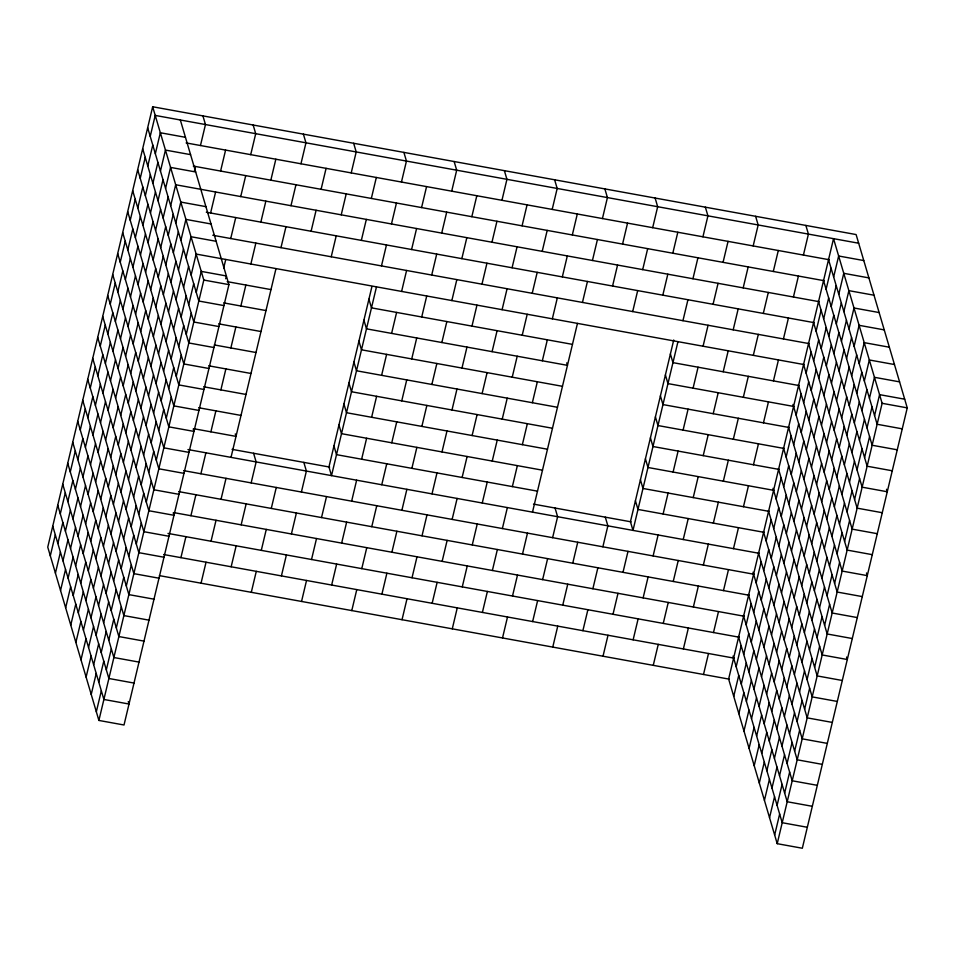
<?xml version="1.0" encoding="UTF-8"?>
<svg xmlns="http://www.w3.org/2000/svg" width="955" height="955" viewBox="0 0 955 955"><rect width="100%" height="100%" fill="white"/><g stroke="black" fill="none" stroke-linecap="round" stroke-linejoin="round"><path stroke-width="1.43" d="M777.215 843.683L882.122 403.308L833.536 238.666L728.629 679.041L777.215 843.683L802.331 848.243L907.25 407.869L856.11 234.56L152.669 106.757L47.75 547.131L98.89 720.44L124.019 725L228.925 284.626L180.34 119.984M50.305 555.798L55.306 534.824M60.296 513.862L65.298 492.887M70.288 471.913L75.29 450.951M80.28 429.977L85.282 409.003M90.271 388.04L95.273 367.066M100.263 346.092L105.265 325.118M110.255 304.156L115.257 283.181M120.246 262.207L125.248 241.245M130.238 220.271L135.24 199.297M140.23 178.334L145.232 157.36M150.222 136.386L155.223 115.424L858.664 243.227M57.861 543.49L62.851 522.528M67.853 501.554L72.843 480.58M77.844 459.606L82.834 438.643M87.836 417.669L92.826 396.695M97.828 375.733L102.818 354.759M107.82 333.784L112.809 312.822M117.811 291.848L122.801 270.874M127.803 249.912L132.793 228.937M137.795 207.963L142.784 187.001M147.786 166.027L152.776 145.053M55.426 573.131L60.416 552.157M65.418 531.183L70.407 510.221M75.409 489.247L80.399 468.272M85.401 447.31L90.391 426.336M95.393 405.362L100.382 384.399M105.384 363.425L110.374 342.451M115.376 321.489L120.366 300.515M125.368 279.54L130.358 258.566M135.359 237.604L140.349 216.63M145.351 195.656L150.341 174.693M155.343 153.719L160.333 132.745L185.461 137.317M62.97 560.824L67.972 539.85M72.962 518.887L77.964 497.913M82.954 476.939L87.956 455.977M92.945 435.002L97.947 414.028M102.937 393.054L107.939 372.092M112.929 351.118L117.931 330.144M122.92 309.181L127.922 288.207M132.912 267.233L137.914 246.271M142.904 225.296L147.906 204.322M152.896 183.36L157.897 162.386M60.535 590.465L65.537 569.49M70.527 548.516L75.529 527.542M80.518 506.58L85.52 485.606M90.51 464.631L95.512 443.669M100.502 422.695L105.504 401.721M110.494 380.759L115.495 359.784M120.485 338.81L125.487 317.848M130.477 296.874L135.479 275.9M140.469 254.937L145.47 233.963M150.46 212.989L155.462 192.015M160.452 171.052L165.454 150.078L190.57 154.65M68.092 578.157L73.081 557.183M78.083 536.209L83.073 515.246M88.075 494.272L93.065 473.298M98.067 452.336L103.056 431.362M108.058 410.387L113.048 389.425M118.05 368.451L123.04 347.477M128.042 326.503L133.031 305.54M138.033 284.566L143.023 263.592M148.025 242.63L153.015 221.656M158.017 200.681L163.007 179.719M65.656 607.786L70.646 586.824M75.648 565.849L80.638 544.875M85.64 523.913L90.63 502.939M95.631 481.965L100.621 460.99M105.623 440.028L110.613 419.054M115.615 398.08L120.605 377.118M125.606 356.143L130.596 335.169M135.598 314.207L140.588 293.233M145.59 272.259L150.58 251.296M155.581 230.322L160.571 209.348M165.573 188.386L170.563 167.412L195.691 171.972M73.201 595.478L78.203 574.516M83.192 553.542L88.194 532.568M93.184 511.605L98.186 490.631M103.176 469.657L108.178 448.695M113.168 427.721L118.169 406.746M123.159 385.784L128.161 364.81M133.151 343.836L138.153 322.874M143.143 301.899L148.144 280.925M153.134 259.951L158.136 238.989M163.126 218.015L168.128 197.04M70.766 625.119L75.755 604.145M80.757 583.183L85.747 562.209M90.749 541.234L95.739 520.272M100.741 499.298L105.73 478.324M110.732 457.361L115.734 436.387M120.724 415.413L125.726 394.439M130.716 373.477L135.717 352.502M140.707 331.528L145.709 310.566M150.699 289.592L155.701 268.618M160.691 247.655L165.693 226.681M170.682 205.707L175.684 184.745L819.271 301.708M78.322 612.812L83.312 591.849M88.314 570.875L93.303 549.901M98.305 528.927L103.295 507.965M108.297 486.99L113.287 466.016M118.289 445.054L123.279 424.08M128.28 403.106L133.27 382.143M138.272 361.169L143.262 340.195M148.264 319.233L153.254 298.258M158.255 277.284L163.245 256.322M168.247 235.348L173.237 214.374M75.875 642.452L80.877 621.478M85.866 600.504L90.868 579.542M95.858 558.568L100.86 537.593M105.85 516.631L110.852 495.657M115.842 474.683L120.843 453.721M125.833 432.746L130.835 411.772M135.825 390.81L140.827 369.836M145.817 348.862L150.818 327.887M155.808 306.925L160.81 285.951M165.8 264.977L170.802 244.014M175.792 223.04L180.793 202.066L205.91 206.638M83.431 630.145L88.433 609.171M93.423 588.208L98.425 567.234M103.415 546.26L108.416 525.298M113.406 504.324L118.408 483.349M123.398 462.375L128.4 441.413M133.39 420.439L138.391 399.465M143.381 378.502L148.383 357.528M153.373 336.554L158.375 315.592M163.365 294.618L168.367 273.643M173.356 252.681L178.358 231.707M194.474 170.682L195.477 166.492M200.466 145.518L205.468 124.544L202.914 115.877M80.996 659.786L85.986 638.811M90.988 617.837L95.978 596.863M100.979 575.901L105.969 554.927M110.971 533.952L115.961 512.99M120.963 492.016L125.953 471.042M130.954 450.08L135.944 429.105M140.946 408.131L145.936 387.169M150.938 366.195L155.928 345.221M160.929 324.258L165.919 303.284M170.921 282.31L175.911 261.348M180.913 240.374L185.903 219.399L211.031 223.971M88.552 647.478L93.542 626.504M98.544 605.53L103.534 584.567M108.536 563.593L113.526 542.619M118.527 521.657L123.517 500.683M128.519 479.708L133.509 458.746M138.511 437.772L143.501 416.798M148.503 395.824L153.492 374.861M158.494 353.887L163.484 332.913M168.486 311.951L173.476 290.977M178.478 270.002L183.467 249.04M86.105 677.107L91.107 656.145M96.097 635.171L101.099 614.196M106.089 593.234L111.09 572.26M116.08 551.286L121.082 530.312M126.072 509.349L131.074 488.375M136.064 467.401L141.065 446.439M146.055 425.464L151.057 404.49M156.047 383.528L161.049 362.554M166.039 341.58L171.041 320.617M176.03 299.643L181.032 278.669M186.022 257.707L191.024 236.733L216.14 241.293M93.662 664.799L98.663 643.837M103.653 622.863L108.655 601.889M113.645 580.927L118.647 559.952M123.637 538.978L128.639 518.016M133.628 497.042L138.63 476.068M143.62 455.105L148.622 434.131M153.612 413.157L158.614 392.195M163.603 371.22L168.605 350.246M173.595 329.284L178.597 308.31M183.587 287.336L188.589 266.361M91.226 694.44L96.216 673.466M101.218 652.504L106.208 631.53M111.21 610.555L116.2 589.593M121.201 568.619L126.191 547.645M131.193 526.683L136.183 505.708M141.185 484.734L146.175 463.76M151.177 442.798L156.166 421.824M161.168 400.849L166.158 379.887M171.16 358.913L176.15 337.939M181.152 316.976L186.141 296.002M191.143 275.028L196.133 254.066L804.277 364.619M98.771 682.133L103.773 661.17M108.763 640.196L113.764 619.222M118.754 598.248L123.756 577.286M128.746 556.311L133.748 535.337M138.738 514.375L143.739 493.401M148.729 472.427L153.731 451.464M158.721 430.49L163.723 409.516M168.713 388.554L173.715 367.58M178.716 346.605L183.706 325.643M188.708 304.669L193.698 283.695M210.601 212.989L215.603 192.027M220.593 171.052L225.595 150.078M96.336 711.773L101.337 690.799M106.327 669.825L111.329 648.863M116.319 627.889L121.321 606.914M126.311 585.952L131.312 564.978M136.302 544.004L141.304 523.042M146.294 502.067L151.296 481.093M156.286 460.131L161.288 439.157M166.277 418.183L171.279 397.22M176.269 376.246L181.271 355.272M186.261 334.298L191.263 313.336M196.253 292.361L201.254 271.387L226.371 275.959L225.702 278.753M98.89 720.44L203.809 280.054L152.669 106.757M223.733 267.889L225.738 259.497M230.728 238.535L235.73 217.561M240.72 196.587L245.722 175.625M250.711 154.65L255.713 133.676L253.159 125.01M180.913 557.648L185.915 536.686M190.905 515.712L195.906 494.738M200.896 473.764L205.898 452.801M210.888 431.827L215.89 410.853M220.88 389.891L225.881 368.917M230.871 347.942L235.873 326.98M240.863 306.006L245.865 285.032M250.855 264.069L255.856 243.095M260.846 222.121L265.848 201.159M270.838 180.185L275.84 159.21M201.039 583.183L206.041 562.22M211.031 541.246L216.033 520.272M221.023 499.31L226.025 478.336M231.015 457.361L275.983 268.63M280.973 247.655L285.975 226.693M290.965 205.719L295.966 184.745M300.956 163.782L305.958 142.808L303.404 134.142M231.158 566.781L236.16 545.806M241.149 524.844L246.151 503.87M251.141 482.896L256.143 461.934L253.588 453.267M311.103 231.253L316.093 210.279M321.095 189.317L326.085 168.343M251.296 592.315L256.286 571.341M261.288 550.378L266.278 529.404M271.28 508.43L276.27 487.468M331.23 256.788L336.22 235.813M341.221 214.851L346.211 193.877M351.213 172.903L356.203 151.941L353.648 143.274M281.415 575.913L286.404 554.939M291.406 533.964L296.396 513.002M301.398 492.028L306.388 471.054L303.833 462.387M361.348 240.385L366.338 219.411M371.34 198.437L376.33 177.475M371.913 286.607L328.95 466.959L331.516 475.626L376.473 286.894M301.541 601.447L306.531 580.473M311.533 559.499L316.523 538.536M321.525 517.562L326.514 496.588M381.475 265.92L386.465 244.946M391.466 223.971L396.456 203.009M401.458 182.035L406.448 161.061L403.893 152.406M331.66 585.033L336.649 564.071M341.651 543.097L346.641 522.122M351.643 501.16L356.633 480.186M361.635 459.212L366.625 438.25M371.626 417.275L376.616 396.301M381.618 375.339L386.608 354.365M391.61 333.39L396.6 312.428M401.601 291.454L406.591 270.48M411.593 249.518L416.583 228.543M421.585 207.569L426.575 186.595M351.786 610.579L356.776 589.605M361.778 568.631L366.768 547.657M371.77 526.694L376.759 505.72M381.761 484.746L386.751 463.784M391.753 442.81L396.743 421.835M401.745 400.873L406.735 379.899M411.736 358.925L416.726 337.963M421.728 316.988L426.718 296.014M431.72 275.052L436.71 254.078M441.711 233.104L446.701 212.141M451.703 191.167L456.693 170.193L454.138 161.526M381.905 594.165L386.894 573.203M391.896 552.229L396.886 531.255M401.888 510.28L406.878 489.318M411.88 468.344L416.869 447.37M421.871 426.408L426.861 405.433M431.863 384.459L436.853 363.497M441.855 342.523L446.845 321.549M451.846 300.586L456.836 279.612M461.838 258.638L466.828 237.676M471.83 216.701L476.82 195.727M402.031 619.7L407.021 598.737M412.023 577.763L417.013 556.789M422.014 535.827L427.004 514.852M432.006 493.878L436.996 472.916M441.998 451.942L446.988 430.968M451.99 409.993L456.979 389.031M461.981 368.057L466.971 347.083M471.973 326.121L476.963 305.146M481.965 284.172L486.955 263.21M491.956 242.236L496.946 221.262M501.948 200.299L506.938 179.325L504.383 170.659M432.149 603.297L437.139 582.323M442.141 561.361L447.131 540.387M452.133 519.413L457.123 498.45M462.125 477.476L467.114 456.502M472.116 435.54L477.106 414.565M482.108 393.591L487.098 372.617M492.1 351.655L497.089 330.681M502.091 309.707L507.081 288.744M512.083 267.77L517.073 246.796M522.075 225.834L527.065 204.859M452.276 628.832L457.266 607.858M462.268 586.895L467.258 565.921M472.259 544.947L477.249 523.985M482.251 503.01L487.241 482.036M492.243 461.074L497.233 440.1M502.235 419.126L507.224 398.163M512.226 377.189L517.216 356.215M522.218 335.241L527.208 314.279M532.21 293.304L537.199 272.33M542.201 251.368L547.191 230.394M552.193 209.42L557.183 188.457L554.628 179.791M482.394 612.43L487.384 591.455M492.386 570.481L497.376 549.519M502.378 528.545L507.368 507.571M512.369 486.608L517.359 465.634M522.361 444.66L527.351 423.698M532.353 402.724L537.343 381.749M542.345 360.787L547.334 339.813M552.336 318.839L557.326 297.865M562.328 276.902L567.318 255.928M572.32 234.954L577.309 213.992M502.521 637.964L507.511 616.99M512.513 596.015L517.503 575.053M522.504 554.079L527.494 533.105M532.496 512.143L577.453 323.411M582.455 302.437L587.444 281.462M592.446 260.488L597.436 239.526M602.438 218.552L607.428 197.578L604.873 188.923M532.639 621.562L537.629 600.588M542.631 579.613L547.621 558.639M552.623 537.677L557.613 516.703L555.058 508.036M612.573 286.034L617.563 265.06M622.565 244.086L627.554 223.112M552.766 647.096L557.756 626.122M562.758 605.148L567.748 584.185M572.749 563.211L577.739 542.237M632.699 311.569L637.689 290.595M642.691 269.62L647.681 248.658M652.683 227.684L657.673 206.71L655.118 198.043M582.884 630.682L587.886 609.72M592.876 588.746L597.878 567.771M602.868 546.809L607.869 525.835L605.303 517.168M662.818 295.155L667.82 274.192M672.809 253.218L677.811 232.244M673.729 339.992L630.431 521.728L632.986 530.395L677.955 341.663M603.011 656.216L608.013 635.254M613.003 614.28L618.004 593.306M622.994 572.343L627.996 551.369M682.944 320.689L687.946 299.727M692.936 278.753L697.938 257.778M702.928 236.816L707.93 215.842L705.363 207.175M633.129 639.814L638.131 618.84M643.121 597.878L648.123 576.904M653.113 555.929L658.114 534.967M663.104 513.993L668.106 493.019M673.096 472.057L678.098 451.082M683.088 430.108L688.089 409.134M693.079 388.172L698.081 367.198M703.071 346.223L708.073 325.261M713.063 304.287L718.065 283.313M723.054 262.35L728.056 241.376M653.256 665.349L658.258 644.374M663.248 623.412L668.249 602.438M673.239 581.464L678.241 560.501M683.231 539.527L688.233 518.553M693.223 497.591L698.224 476.617M703.214 455.642L708.216 434.68M713.206 413.706L718.208 392.732M723.198 371.758L728.199 350.795M733.189 329.821L738.191 308.847M743.181 287.885L748.183 266.911M753.173 245.936L758.175 224.974L755.608 216.308M683.374 648.946L688.376 627.972M693.366 606.998L698.368 586.036M703.358 565.062L708.359 544.087M713.349 523.125L718.351 502.151M723.341 481.177L728.343 460.214M733.333 439.24L738.334 418.266M743.324 397.304L748.326 376.33M753.316 355.356L758.318 334.393M763.308 313.419L768.309 292.445M773.299 271.471L778.301 250.508M703.501 674.481L708.503 653.507M713.492 632.532L718.494 611.57M723.484 590.596L728.486 569.622M733.476 548.659L738.478 527.685M743.467 506.711L748.469 485.749M753.459 464.775L758.461 443.8M763.451 422.838L768.453 401.864M773.443 380.89L778.444 359.928M783.434 338.953L788.436 317.979M793.426 297.017L798.428 276.043M803.418 255.069L808.419 234.094L805.865 225.44M736.174 666.733L741.176 645.771M746.165 624.797L751.167 603.823M756.157 582.86L761.159 561.886M766.149 540.912L771.151 519.95M776.14 498.976L781.142 478.001M786.132 457.039L791.134 436.065M796.124 415.091L801.126 394.129M806.115 373.154L811.117 352.18M816.107 331.206L821.109 310.244M826.099 289.269L831.101 268.295M733.738 696.374L738.74 675.4M743.73 654.438L748.732 633.463M753.722 612.489L758.724 591.527M763.714 570.553L768.715 549.579M773.705 528.604L778.707 507.642M783.697 486.668L788.699 465.694M793.689 444.732L798.69 423.757M803.68 402.783L808.682 381.821M813.672 360.847L818.674 339.873M823.664 318.91L828.665 297.936M833.655 276.962L838.657 256L863.774 260.56M741.295 684.067L746.285 663.092M751.287 642.13L756.276 621.156M761.278 600.182L766.268 579.219M771.27 558.245L776.26 537.271M781.262 516.309L786.252 495.335M791.253 474.36L796.243 453.398M801.245 432.424L806.235 411.45M811.237 390.488L816.227 369.513M821.228 348.539L826.218 327.577M831.22 306.603L836.21 285.629M738.86 713.707L743.85 692.733M748.851 671.759L753.841 650.797M758.843 629.823L763.833 608.848M768.835 587.886L773.825 566.912M778.826 545.938L783.816 524.975M788.818 504.001L793.808 483.027M798.81 462.065L803.8 441.091M808.801 420.116L813.791 399.142M818.793 378.18L823.783 357.206M828.785 336.232L833.775 315.269M838.777 294.295L843.766 273.321L868.895 277.893M746.404 701.4L751.406 680.426M756.396 659.463L761.398 638.489M766.388 617.515L771.389 596.541M776.379 575.579L781.381 554.604M786.371 533.63L791.373 512.668M796.363 491.694L801.364 470.72M806.354 449.757L811.356 428.783M816.346 407.809L821.348 386.847M826.338 365.872L831.339 344.898M836.329 323.936L841.331 302.962M743.969 731.029L748.971 710.066M753.961 689.092L758.962 668.118M763.952 647.156L768.954 626.182M773.944 605.207L778.946 584.245M783.936 563.271L788.937 542.297M793.927 521.335L798.929 500.36M803.919 479.386L808.921 458.424M813.911 437.45L818.913 416.476M823.902 395.513L828.904 374.539M833.894 353.565L838.896 332.591M843.886 311.628L848.888 290.654L874.004 295.214M751.525 718.733L756.515 697.759M761.517 676.785L766.507 655.822M771.509 634.848L776.499 613.874M781.5 592.912L786.49 571.938M791.492 550.963L796.482 530.001M801.484 509.027L806.474 488.053M811.475 467.079L816.465 446.116M821.467 425.142L826.457 404.168M831.459 383.206L836.449 362.232M841.451 341.257L846.44 320.295M749.09 748.362L754.08 727.4M759.082 706.425L764.072 685.451M769.073 664.477L774.063 643.515M779.065 622.541L784.055 601.566M789.057 580.604L794.047 559.63M799.049 538.656L804.038 517.694M809.04 496.719L814.03 475.745M819.032 454.783L824.022 433.809M829.024 412.835L834.013 391.872M839.015 370.898L844.005 349.924M849.007 328.962L853.997 307.988L879.125 312.548M756.635 736.054L761.636 715.092M766.626 694.118L771.628 673.144M776.618 652.181L781.62 631.207M786.61 610.233L791.611 589.271M796.601 568.297L801.603 547.322M806.593 526.36L811.595 505.386M816.585 484.412L821.587 463.45M826.576 442.475L831.578 421.501M836.568 400.527L841.57 379.565M846.56 358.591L851.562 337.616M754.199 765.695L759.189 744.721M764.191 723.759L769.181 702.785M774.183 681.81L779.173 660.848M784.174 639.874L789.164 618.9M794.166 597.937L799.156 576.963M804.158 555.989L809.148 535.015M814.149 514.053L819.139 493.078M824.141 472.104L829.131 451.142M834.133 430.168L839.123 409.194M844.125 388.231L849.114 367.257M854.116 346.283L859.106 325.321L884.235 329.881M761.756 753.388L766.746 732.413M771.747 711.451L776.737 690.477M781.739 669.503L786.729 648.541M791.731 627.566L796.721 606.592M801.723 585.63L806.712 564.656M811.714 543.682L816.704 522.719M821.706 501.745L826.696 480.771M831.698 459.809L836.687 438.834M841.689 417.86L846.679 396.898M851.681 375.924L856.671 354.95M759.309 783.028L764.31 762.054M769.3 741.08L774.302 720.118M779.292 699.144L784.294 678.169M789.284 657.207L794.285 636.233M799.275 615.259L804.277 594.297M809.267 573.322L814.269 552.348M819.259 531.386L824.261 510.412M829.25 489.438L834.252 468.463M839.242 447.501L844.244 426.527M849.234 405.553L854.236 384.59M859.225 363.616L864.227 342.642L889.344 347.214M766.865 770.721L771.867 749.747M776.857 728.784L781.859 707.81M786.848 686.836L791.85 665.874M796.84 644.9L801.842 623.925M806.832 602.951L811.834 581.989M816.823 561.015L821.825 540.041M826.815 519.078L831.817 498.104M836.807 477.13L841.809 456.168M846.799 435.194L851.8 414.219M856.79 393.257L861.792 372.283M764.43 800.35L769.42 779.387M774.421 758.413L779.411 737.439M784.413 716.477L789.403 695.503M794.405 674.528L799.395 653.566M804.397 632.592L809.386 611.618M814.388 590.656L819.378 569.681M824.38 548.707L829.37 527.745M834.372 506.771L839.361 485.797M844.363 464.834L849.353 443.86M854.355 422.886L859.345 401.912M864.347 380.95L869.337 359.975L894.465 364.535M771.986 788.054L776.976 767.08M781.978 746.106L786.968 725.143M791.97 704.169L796.959 683.195M801.961 662.233L806.951 641.259M811.953 620.284L816.943 599.322M821.945 578.348L826.935 557.374M831.936 536.4L836.926 515.437M841.928 494.463L846.918 473.489M851.92 452.527L856.91 431.553M861.911 410.578L866.901 389.616M769.539 817.683L774.541 796.721M779.531 775.747L784.533 754.772M789.522 733.81L794.524 712.836M799.514 691.862L804.516 670.888M809.506 649.925L814.508 628.951M819.497 607.977L824.499 587.015M829.489 566.04L834.491 545.066M839.481 524.104L844.483 503.13M849.473 482.156L854.474 461.193M859.464 440.219L864.466 419.245M869.456 398.283L874.458 377.309L899.574 381.869M777.095 805.375L782.085 784.413M787.087 763.439L792.077 742.465M797.079 721.503L802.081 700.528M807.071 679.554L812.072 658.592M817.062 637.618L822.064 616.644M827.054 595.681L832.056 574.707M837.046 553.733L842.047 532.771M847.037 511.796L852.039 490.822M857.029 469.848L862.031 448.886M867.021 427.912L872.022 406.937M774.66 835.016L779.65 814.042M784.652 793.08L789.642 772.106M794.644 751.131L799.633 730.169M804.635 709.195L809.625 688.221M814.627 667.259L819.617 646.284M824.619 625.31L829.609 604.336M834.61 583.374L839.6 562.4M844.602 541.425L849.592 520.463M854.594 499.489L859.584 478.515M864.585 457.552L869.575 436.578M874.577 415.604L879.567 394.642L904.695 399.202M186.118 142.916L829.262 259.76M193.316 166.098L824.261 280.734M206.304 212.213L814.269 322.683M212.786 235.264L809.279 343.645M227.206 281.641L270.981 289.604M572.463 344.373L371.483 307.856L368.917 299.19M799.287 385.593L672.953 362.637L670.398 353.971M203.809 280.054L228.925 284.626M882.122 403.308L907.25 407.869M223.637 302.878L265.991 310.566M794.285 406.555L667.963 383.6L665.396 374.945M223.936 305.588L198.807 301.028L147.667 127.719M902.248 428.843L877.132 424.271L828.343 258.972M218.647 323.84L260.99 331.54M562.471 386.321L361.491 349.805L358.925 341.138M789.296 427.53L662.961 404.574L660.406 395.907M218.934 326.562L193.817 322.002L142.677 148.694M897.258 449.805L872.13 445.245L823.353 279.934M214.362 344.946L256 352.514M557.469 407.284L356.49 370.767L353.935 362.1M784.294 448.504L657.971 425.548L655.405 416.881M213.944 347.536L188.815 342.964L137.675 169.668M892.257 470.779L867.14 466.219L818.351 300.909M208.656 365.789L250.998 373.477M552.479 428.258L351.5 391.741L348.933 383.074M779.304 469.466L652.969 446.51L650.415 437.856M208.942 368.499L183.826 363.939L132.685 190.63M203.654 386.763L246.008 394.451M547.478 449.232L346.498 412.715L343.943 404.049M774.302 490.44L647.979 467.484L645.413 458.818M203.952 389.473L178.824 384.913L127.683 211.604M882.265 512.716L857.148 508.156L808.36 342.845M198.664 407.725L241.006 415.425M542.488 470.194L341.508 433.677L338.941 425.011M769.312 511.414L642.978 488.459L640.423 479.792M198.95 410.447L173.834 405.875L122.694 232.578M877.275 533.69L852.147 529.13L803.37 363.819M193.662 428.7L236.016 436.387L235.288 433.916M537.486 491.168L336.506 454.652L333.952 445.985M764.31 532.377L637.988 509.433L635.421 500.766M872.273 554.664L847.157 550.092L798.368 384.793M232.053 449.351L329.678 467.091M533.523 504.121L631.148 521.86M187.956 449.542L759.321 553.351M188.959 452.384L163.842 447.823L112.702 274.515M183.67 470.636L754.319 574.325M183.969 473.358L158.84 468.786L107.7 295.489M862.281 596.6L837.165 592.04L788.376 426.73M178.681 491.61L749.329 595.287M178.967 494.332L153.851 489.76L102.71 316.463M857.292 617.575L832.163 613.003L783.387 447.704M173.679 512.584L744.327 616.262M852.29 638.537L827.173 633.977L778.385 468.678M167.973 533.415L739.337 637.236M168.975 536.268L143.859 531.696L92.719 358.4M163.687 554.521L734.335 658.198M163.985 557.243L138.857 552.67L87.717 379.374M842.298 680.485L817.182 675.913L768.393 510.615M159.413 575.626L729.345 679.172M158.984 578.205L133.867 573.645L82.727 400.336M837.308 701.448L812.18 696.887L763.403 531.589M153.994 599.179L128.865 594.619L77.725 421.31M832.306 722.422L807.19 717.862L758.401 552.551M148.992 620.153L123.875 615.581L72.735 442.284M827.317 743.396L802.188 738.824L753.018 572.188M144.002 641.115L118.874 636.555L67.733 463.247M822.315 764.37L797.198 759.798L748.41 594.499M139 662.09L113.884 657.529L62.744 484.221M817.325 785.332L792.196 780.772L743.42 615.462M134.01 683.064L108.882 678.492L57.742 505.195M812.323 806.307L787.207 801.746L738.418 636.436M807.333 827.281L782.205 822.709L733.034 656.073M886.538 489.27L887.267 491.753L862.138 487.181L813.362 321.883M866.495 572.964L867.283 575.626L842.155 571.066L792.984 404.431M846.572 657.04L847.3 659.511L822.171 654.951L773.001 488.315M566.733 362.876L567.461 365.347L366.481 328.83L363.927 320.164M193.232 428.938L193.96 431.409L168.832 426.849L117.692 253.553M173.249 512.823L173.977 515.294L148.849 510.734L97.708 337.425M128.28 701.555L129.009 704.026L103.892 699.466L52.752 526.157"/></g></svg>
